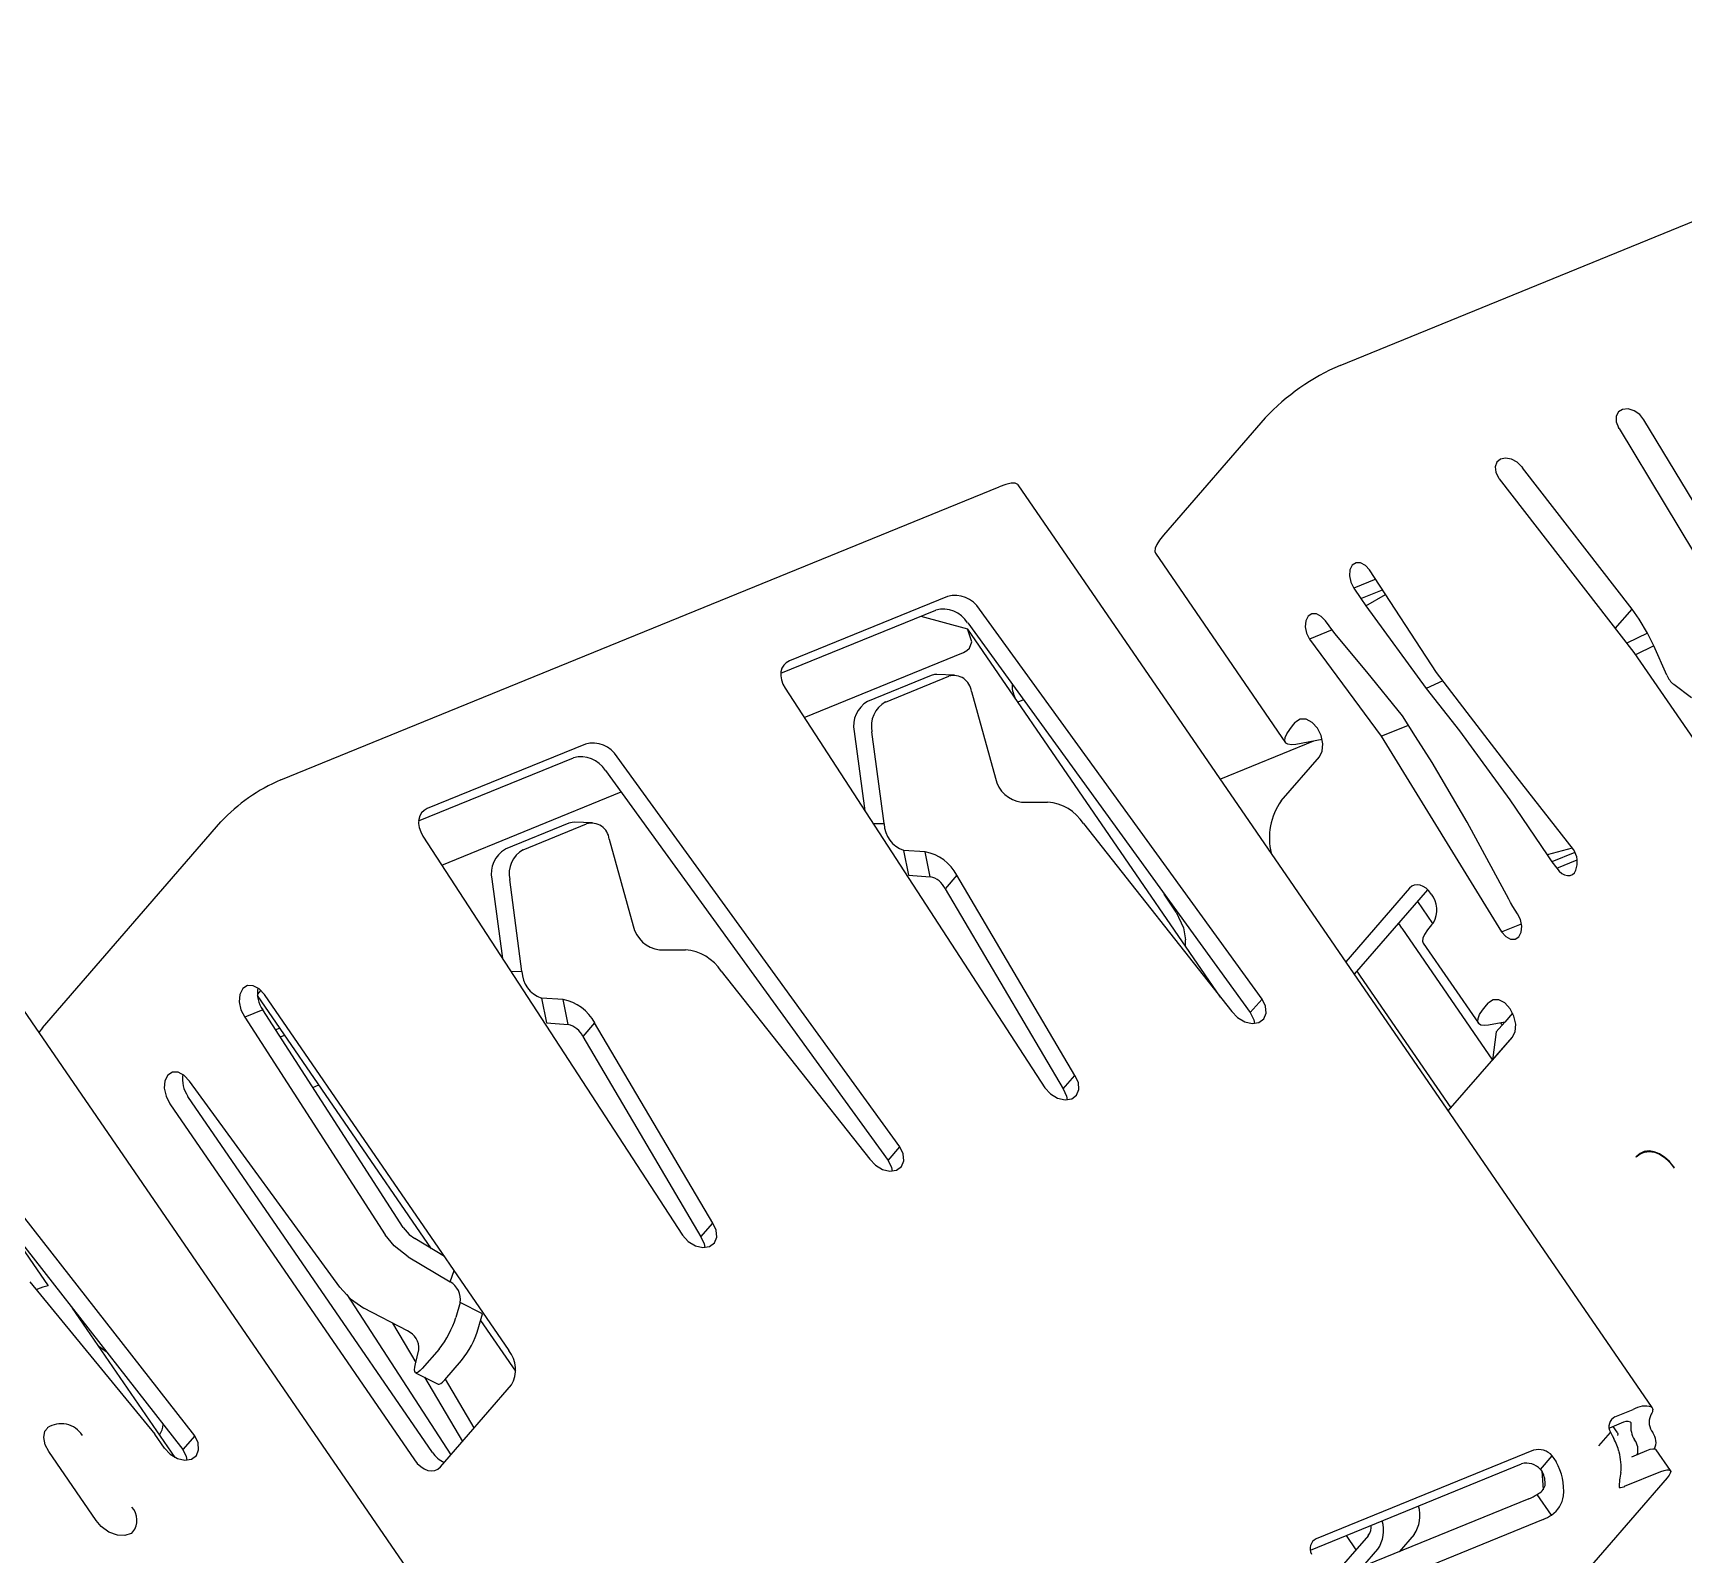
# Model space of a CAD drawing. Header units: millimetres. Extents: x 2 to 1109, y 2 to 430.
# Drawn here: x 230.26 to 249.37, y 91.55 to 109.17 of the extents above; entities that cross this region are included whole.
import ezdxf

# ---------------------------------------------------------------- set-up
doc = ezdxf.new("R2010")
doc.units = ezdxf.units.MM
doc.header["$LTSCALE"] = 0.5
doc.layers.add('几何体', color=7, linetype='Continuous')

msp = doc.modelspace()

# ---------------------------------------------------------------- linework, layer by layer
at = {"layer": '几何体'}
for p, q in [((245.399, 105.318), (254.838, 109.167)), ((244.532, 104.709), (243.356, 103.352)), ((248.631, 104.587), (248.624, 104.598)), ((248.631, 104.587), (249.672, 102.859)), ((250.201, 102.563), (248.919, 104.688)), ((247.505, 104.142), (247.513, 104.131)), ((247.242, 104.004), (248.802, 101.992)), ((248.781, 102.496), (247.513, 104.131)), ((233.132, 100.517), (241.451, 103.91)), ((249.013, 93.247), (241.672, 103.934)), ((243.262, 103.141), (244.769, 100.948)), ((245.812, 102.84), (245.559, 102.737)), ((246.516, 101.761), (245.742, 102.948)), ((240.855, 102.642), (239.023, 101.895)), ((245.559, 102.737), (245.638, 102.616)), ((245.638, 102.616), (245.891, 102.719)), ((245.638, 102.616), (245.696, 102.534)), ((245.696, 102.534), (245.926, 102.665)), ((238.922, 101.752), (240.718, 102.484)), ((244.497, 97.979), (241.224, 102.495)), ((245.696, 102.534), (246.395, 101.575)), ((248.586, 102.271), (248.781, 102.496)), ((240.545, 102.414), (241.086, 102.266)), ((241.087, 102.337), (244.36, 97.821)), ((244.016, 98.002), (241.089, 102.263)), ((245.307, 102.253), (245.047, 102.147)), ((245.315, 102.243), (245.23, 102.358)), ((245.047, 102.147), (245.876, 101.023)), ((248.958, 102.217), (248.719, 102.1)), ((249.033, 102.071), (248.82, 101.967)), ((249.033, 102.071), (248.958, 102.217)), ((249.184, 101.728), (249.033, 102.071)), ((239.192, 101.241), (241.037, 101.994)), ((248.802, 101.992), (249.572, 100.872)), ((240.663, 101.725), (239.927, 101.425)), ((240.134, 101.419), (240.869, 101.719)), ((240.936, 101.731), (240.729, 101.737)), ((246.59, 101.665), (246.395, 101.575)), ((246.91, 101.247), (246.516, 101.761)), ((238.973, 101.578), (241.98, 96.952)), ((241.131, 101.542), (241.409, 100.535)), ((246.395, 101.575), (246.783, 101.084)), ((249.264, 101.624), (249.47, 101.47)), ((241.734, 101.445), (241.669, 101.418)), ((244.862, 101.159), (244.885, 101.185)), ((245.876, 101.023), (246.191, 101.151)), ((236.66, 100.931), (234.828, 100.185)), ((239.772, 101.078), (239.894, 100.16)), ((240.12, 100.01), (239.978, 101.072)), ((245.092, 100.965), (244.013, 100.525)), ((245.194, 100.983), (244.887, 100.928)), ((245.876, 101.023), (247.27, 98.756)), ((234.727, 100.041), (236.523, 100.773)), ((240.302, 96.268), (237.029, 100.785)), ((244.717, 100.273), (245.16, 100.784)), ((236.892, 100.627), (240.165, 96.11)), ((234.997, 99.531), (237.073, 100.377)), ((241.712, 100.258), (242.013, 100.26)), ((230.373, 97.647), (232.438, 100.03)), ((236.468, 100.014), (235.732, 99.714)), ((235.939, 99.708), (236.674, 100.008)), ((236.741, 100.021), (236.534, 100.026)), ((239.99, 100.013), (240.12, 100.01)), ((242.427, 100.011), (244.147, 97.836)), ((234.778, 99.867), (237.785, 95.242)), ((236.936, 99.832), (237.214, 98.825)), ((240.345, 99.701), (240.403, 99.413)), ((240.596, 99.682), (240.345, 99.701)), ((240.654, 99.395), (240.596, 99.682)), ((248.089, 99.727), (247.796, 99.648)), ((248.119, 99.677), (247.852, 99.569)), ((247.852, 99.569), (247.91, 99.494)), ((247.91, 99.494), (248.145, 99.59)), ((235.577, 99.367), (235.699, 98.45)), ((240.403, 99.413), (240.654, 99.395)), ((240.962, 99.414), (240.825, 99.256)), ((242.329, 97.095), (240.962, 99.414)), ((235.925, 98.299), (235.783, 99.362)), ((240.825, 99.256), (242.192, 96.937)), ((243.501, 98.983), (243.364, 99.194)), ((246.205, 99.263), (245.466, 98.411)), ((245.566, 98.265), (246.414, 99.245)), ((246.295, 99.107), (246.47, 98.852)), ((247.453, 98.967), (247.402, 99.049)), ((238.156, 86.2), (229.413, 98.929)), ((246.115, 98.798), (247.164, 97.271)), ((246.457, 98.837), (246.48, 98.863)), ((247.27, 98.756), (247.5, 98.85)), ((243.611, 98.591), (243.61, 98.664)), ((246.363, 98.626), (247.001, 97.698)), ((237.517, 98.547), (237.818, 98.549)), ((235.795, 98.303), (235.925, 98.299)), ((238.232, 98.301), (239.952, 96.125)), ((245.636, 98.245), (245.597, 98.302)), ((246.685, 96.718), (245.636, 98.245)), ((232.9, 98.082), (232.861, 98.036)), ((235.775, 93.908), (232.943, 98.03)), ((232.925, 97.852), (232.715, 97.767)), ((234.878, 95.086), (232.862, 98.021)), ((234.551, 95.334), (232.925, 97.852)), ((236.15, 97.99), (236.208, 97.703)), ((236.401, 97.972), (236.15, 97.99)), ((236.459, 97.684), (236.401, 97.972)), ((244.36, 97.821), (244.497, 97.979)), ((247.095, 97.909), (247.117, 97.935)), ((230.373, 97.647), (230.33, 97.593)), ((232.715, 97.767), (234.342, 95.248)), ((236.208, 97.703), (236.459, 97.684)), ((236.767, 97.703), (236.63, 97.545)), ((238.134, 95.384), (236.767, 97.703)), ((247.309, 97.712), (247.12, 97.678)), ((247.309, 97.712), (247.209, 97.597)), ((247.259, 97.703), (247.278, 97.676)), ((247.398, 97.815), (247.309, 97.712)), ((233.122, 97.642), (233.073, 97.622)), ((233.126, 97.541), (233.177, 97.562)), ((236.63, 97.545), (237.997, 95.226)), ((246.653, 96.682), (247.392, 97.534)), ((247.209, 97.597), (247.164, 97.271)), ((247.164, 97.271), (247.396, 97.539)), ((228.461, 97.289), (231.998, 92.762)), ((232.135, 92.92), (228.598, 97.447)), ((242.192, 96.937), (242.329, 97.095)), ((233.817, 94.643), (232.075, 97.029)), ((233.503, 96.956), (233.574, 96.985)), ((231.847, 96.765), (234.679, 92.643)), ((234.888, 92.728), (232.056, 96.851)), ((240.165, 96.11), (240.302, 96.268)), ((248.827, 96.147), (248.83, 96.151)), ((248.941, 96.215), (248.9, 96.199)), ((249.271, 96.021), (249.263, 96.033)), ((237.997, 95.226), (238.134, 95.384)), ((229.998, 95.298), (230.438, 94.658)), ((235.028, 94.996), (234.683, 95.204)), ((234.609, 94.994), (235.093, 94.703)), ((235.093, 94.703), (235.139, 94.834)), ((230.225, 94.703), (231.675, 92.938)), ((230.313, 94.617), (230.3, 94.612)), ((231.907, 92.67), (230.719, 94.399)), ((233.897, 94.555), (235.102, 92.701)), ((234.599, 94.134), (234.094, 94.4)), ((235.209, 94.464), (235.158, 94.291)), ((235.469, 94.332), (235.209, 94.464)), ((234.427, 94.224), (234.695, 93.769)), ((235.419, 94.158), (235.469, 94.332)), ((235.853, 93.667), (235.447, 94.257)), ((231.111, 93.891), (231.024, 93.955)), ((234.691, 93.752), (234.732, 93.915)), ((234.965, 93.924), (234.771, 93.701)), ((234.694, 93.651), (234.954, 93.518)), ((235.031, 93.568), (235.225, 93.792)), ((234.795, 93.599), (235.235, 92.854)), ((234.981, 92.561), (235.803, 93.509)), ((235.372, 93.012), (235.039, 93.577)), ((248.655, 93.065), (248.52, 93.01)), ((248.583, 93.138), (248.793, 93.223)), ((231.785, 92.778), (231.675, 92.938)), ((232.135, 92.92), (231.998, 92.762)), ((248.526, 92.958), (248.393, 92.804)), ((248.608, 92.962), (248.564, 93.028)), ((230.995, 91.938), (230.445, 92.738)), ((247.639, 92.753), (245.122, 91.726)), ((247.72, 92.53), (247.857, 92.688)), ((248.95, 92.746), (248.773, 92.674)), ((249.225, 92.518), (249.06, 92.758)), ((245.056, 91.597), (247.502, 92.595)), ((247.735, 92.514), (247.75, 92.296)), ((248.695, 92.335), (249.115, 92.506)), ((249.188, 92.433), (247.84, 90.878)), ((247.587, 92.19), (245.19, 91.213)), ((247.848, 92.001), (247.683, 92.242)), ((247.752, 91.95), (245.235, 90.924)), ((245.727, 91.766), (245.278, 91.249)), ((245.469, 91.766), (245.583, 91.6)), ((246.256, 91.777), (246.083, 91.577)), ((245.663, 91.406), (245.837, 91.606))]:
    msp.add_line(p, q, dxfattribs=at)
at = {"layer": '几何体', "flags": 128}
for points in [[(248.919, 104.688), (248.87, 104.748), (248.805, 104.792), (248.736, 104.813), (248.672, 104.808), (248.623, 104.778), (248.596, 104.728), (248.597, 104.665), (248.624, 104.598)], [(247.505, 104.142), (247.45, 104.195), (247.385, 104.231), (247.317, 104.244), (247.258, 104.232), (247.215, 104.197), (247.196, 104.144), (247.202, 104.081), (247.233, 104.017)], [(241.672, 103.934), (241.668, 103.939), (241.638, 103.952), (241.591, 103.952), (241.528, 103.938), (241.451, 103.91)], [(243.356, 103.352), (243.31, 103.294), (243.277, 103.243), (243.258, 103.199), (243.254, 103.164), (243.262, 103.141)], [(245.742, 102.948), (245.693, 103.001), (245.637, 103.03), (245.584, 103.031), (245.54, 103.003), (245.514, 102.95), (245.508, 102.881), (245.524, 102.806), (245.559, 102.737)], [(245.23, 102.358), (245.181, 102.411), (245.125, 102.44), (245.072, 102.44), (245.029, 102.412), (245.002, 102.36), (244.996, 102.291), (245.012, 102.216), (245.047, 102.147)], [(248.958, 102.217), (248.865, 102.378), (248.781, 102.496)], [(241.037, 101.994), (241.078, 102.016), (241.108, 102.043), (241.135, 102.114), (241.086, 102.266)], [(245.377, 102.165), (245.341, 102.208), (245.315, 102.243)], [(246.121, 101.259), (245.711, 101.77), (245.377, 102.165)], [(239.023, 101.895), (238.986, 101.874), (238.956, 101.846), (238.935, 101.81), (238.924, 101.768), (238.922, 101.723), (238.929, 101.674), (238.947, 101.625), (238.973, 101.578)], [(240.729, 101.737), (240.702, 101.736), (240.663, 101.725)], [(244.887, 100.928), (244.835, 100.923), (244.796, 100.929), (244.771, 100.944), (244.761, 100.97), (244.765, 101.006), (244.783, 101.049), (244.816, 101.101), (244.862, 101.159)], [(245.16, 100.784), (245.193, 100.85), (245.2, 100.936), (245.18, 101.03), (245.137, 101.116), (245.075, 101.183), (245.006, 101.219), (244.939, 101.22), (244.885, 101.185)], [(246.465, 100.717), (246.274, 101.021), (246.121, 101.259)], [(246.783, 101.084), (247.367, 100.285), (247.796, 99.648)], [(248.103, 99.709), (247.436, 100.564), (246.91, 101.247)], [(247.353, 99.137), (246.872, 100.027), (246.465, 100.717)], [(234.828, 100.185), (234.791, 100.164), (234.762, 100.135), (234.741, 100.099), (234.729, 100.058), (234.727, 100.012), (234.735, 99.964), (234.752, 99.915), (234.778, 99.867)], [(236.534, 100.026), (236.507, 100.025), (236.468, 100.014)], [(247.796, 99.648), (247.827, 99.603), (247.852, 99.569)], [(247.91, 99.494), (247.937, 99.461), (247.967, 99.434), (248, 99.417), (248.032, 99.408), (248.063, 99.41), (248.09, 99.421), (248.113, 99.442), (248.13, 99.471)], [(246.456, 99.195), (246.427, 99.232), (246.395, 99.262), (246.361, 99.284), (246.326, 99.298), (246.291, 99.303), (246.259, 99.299), (246.23, 99.285), (246.205, 99.263)], [(243.501, 98.983), (243.586, 98.805), (243.61, 98.664)], [(247.402, 99.049), (247.374, 99.098), (247.353, 99.137)], [(246.115, 98.798), (246.09, 98.837), (246.078, 98.856)], [(246.457, 98.837), (246.411, 98.779), (246.378, 98.728), (246.359, 98.684), (246.355, 98.649), (246.363, 98.626)], [(247.27, 98.756), (247.319, 98.703), (247.374, 98.674), (247.428, 98.673), (247.471, 98.701), (247.498, 98.754), (247.504, 98.823), (247.488, 98.898), (247.453, 98.967)], [(232.943, 98.03), (232.882, 98.097), (232.813, 98.133), (232.746, 98.134), (232.692, 98.099), (232.658, 98.033), (232.651, 97.947), (232.671, 97.853), (232.715, 97.767)], [(244.147, 97.836), (244.213, 97.765), (244.296, 97.716), (244.382, 97.695), (244.459, 97.707), (244.516, 97.75), (244.543, 97.816), (244.536, 97.897), (244.497, 97.979)], [(247.12, 97.678), (247.068, 97.673), (247.029, 97.678), (247.004, 97.694), (246.993, 97.72), (246.997, 97.755), (247.016, 97.799), (247.049, 97.851), (247.095, 97.909)], [(247.392, 97.534), (247.426, 97.6), (247.433, 97.686), (247.413, 97.78), (247.369, 97.866), (247.308, 97.933), (247.238, 97.969), (247.172, 97.97), (247.117, 97.935)], [(244.36, 97.821), (244.399, 97.739), (244.407, 97.695)], [(232.075, 97.029), (232.014, 97.095), (231.944, 97.132), (231.878, 97.132), (231.823, 97.097), (231.79, 97.032), (231.783, 96.945), (231.803, 96.852), (231.847, 96.765)], [(241.98, 96.952), (242.046, 96.881), (242.128, 96.832), (242.215, 96.811), (242.292, 96.823), (242.348, 96.866), (242.375, 96.932), (242.369, 97.013), (242.329, 97.095)], [(242.192, 96.937), (242.232, 96.855), (242.239, 96.812)], [(239.952, 96.125), (240.018, 96.054), (240.101, 96.005), (240.187, 95.985), (240.264, 95.997), (240.321, 96.039), (240.348, 96.106), (240.341, 96.186), (240.302, 96.268)], [(249.263, 96.033), (249.213, 96.096), (249.158, 96.148), (249.099, 96.186), (249.038, 96.21), (248.979, 96.219), (248.923, 96.211), (248.873, 96.188), (248.83, 96.151)], [(248.83, 96.151), (248.874, 96.186), (248.924, 96.207), (248.98, 96.213), (249.039, 96.204), (249.098, 96.181), (249.157, 96.144), (249.212, 96.094), (249.263, 96.033)], [(240.165, 96.11), (240.204, 96.028), (240.212, 95.985)], [(237.785, 95.242), (237.851, 95.17), (237.933, 95.121), (238.02, 95.101), (238.097, 95.113), (238.154, 95.155), (238.18, 95.222), (238.174, 95.302), (238.134, 95.384)], [(234.609, 94.994), (234.445, 95.122), (234.342, 95.248)], [(234.551, 95.334), (234.618, 95.253), (234.683, 95.204)], [(237.997, 95.226), (238.037, 95.144), (238.044, 95.101)], [(233.817, 94.643), (233.941, 94.506), (234.094, 94.4)], [(234.771, 93.701), (234.746, 93.675), (234.724, 93.658), (234.706, 93.65), (234.692, 93.652), (234.684, 93.664), (234.681, 93.685), (234.683, 93.714), (234.691, 93.752)], [(234.954, 93.518), (234.966, 93.517), (234.984, 93.525), (235.006, 93.542), (235.031, 93.568)], [(249.009, 93.252), (249.015, 93.244), (249.018, 93.235), (249.02, 93.224), (249.019, 93.212), (249.016, 93.199), (249.01, 93.184), (249.003, 93.169), (248.993, 93.152)], [(230.445, 92.738), (230.405, 92.814), (230.387, 92.901), (230.401, 92.974), (230.43, 93.008)], [(231.785, 92.778), (231.851, 92.707), (231.934, 92.657), (232.02, 92.637), (232.097, 92.649), (232.154, 92.691), (232.181, 92.758), (232.174, 92.838), (232.135, 92.92)], [(248.53, 92.963), (248.551, 92.922), (248.569, 92.889)], [(248.608, 92.962), (248.615, 92.941), (248.613, 92.923)], [(231.998, 92.762), (232.037, 92.68), (232.045, 92.637)], [(247.904, 92.619), (247.88, 92.659), (247.857, 92.688)], [(249.06, 92.758), (249.058, 92.76), (249.043, 92.767), (249.02, 92.767), (248.988, 92.76), (248.95, 92.746)], [(234.679, 92.643), (234.713, 92.599), (234.752, 92.563), (234.793, 92.536), (234.835, 92.519), (234.877, 92.513), (234.916, 92.518), (234.951, 92.534), (234.981, 92.561)], [(247.72, 92.53), (247.733, 92.515), (247.741, 92.503)], [(249.115, 92.506), (249.153, 92.52), (249.185, 92.527), (249.208, 92.527), (249.223, 92.52), (249.228, 92.507), (249.224, 92.487), (249.21, 92.463), (249.188, 92.433)], [(231.417, 91.81), (231.399, 91.79), (231.327, 91.764), (231.241, 91.768), (231.142, 91.805), (231.052, 91.87), (230.995, 91.938)], [(231.393, 91.788), (231.409, 91.797), (231.418, 91.81)]]:
    msp.add_lwpolyline(points, dxfattribs=at)
at = {"layer": '几何体'}
for centre, radius, start, end in [((246.447, 102.905), 2.631, 113.4745, 136.7068), ((247.447, 104.164), 0.26, 214.4953, 217.8065), ((240.938, 102.314), 0.338, 32.3646, 104.2926), ((240.801, 102.156), 0.338, 32.3646, 104.2926), ((240.925, 101.519), 0.207, 6.3939, 105.6516), ((249.426, 101.831), 0.263, 202.986, 231.8647), ((241.951, 101.621), 0.351, 178.5736, 205.1452), ((240.09, 101.144), 0.325, 119.9635, 191.6674), ((240.296, 101.138), 0.325, 119.9635, 191.6674), ((236.743, 100.604), 0.338, 32.3646, 104.2926), ((236.606, 100.446), 0.338, 32.3646, 104.2926), ((233.97, 98.587), 2.105, 113.4745, 136.7068), ((241.759, 100.614), 0.359, 192.6932, 262.4601), ((241.97, 99.719), 0.543, 32.5666, 85.4318), ((245.326, 99.845), 0.745, 144.8758, 193.7947), ((236.73, 99.809), 0.207, 6.3939, 105.6516), ((240.45, 100.014), 0.33, 180.7183, 251.4891), ((235.895, 99.433), 0.325, 119.9635, 191.6674), ((236.101, 99.427), 0.325, 119.9635, 191.6674), ((240.498, 99.165), 0.527, 28.2056, 79.2892), ((247.888, 99.564), 0.259, 338.9809, 34.1069), ((240.606, 99.162), 0.238, 23.2945, 78.4512), ((246.229, 99.012), 0.292, 329.2256, 38.7838), ((237.564, 98.904), 0.359, 192.6932, 262.4601), ((237.775, 98.008), 0.543, 32.5666, 85.4318), ((236.255, 98.303), 0.33, 180.7183, 251.4891), ((233.205, 98.052), 0.344, 170.4584, 215.4124), ((236.303, 97.454), 0.527, 28.2056, 79.2892), ((236.4, 97.436), 0.255, 25.2525, 76.4932), ((232.337, 97.05), 0.344, 170.4584, 215.4124), ((230.603, 93.932), 0.744, 102.7734, 112.9366), ((234.984, 94.502), 0.228, 350.4632, 61.4598), ((234.099, 94.617), 1.109, 321.3717, 342.929), ((234.515, 93.933), 0.218, 355.272, 67.2615), ((234.359, 94.484), 1.109, 321.3717, 342.929), ((235.502, 93.688), 0.35, 329.2256, 38.7838), ((248.93, 93.013), 0.251, 71.7519, 123.1712), ((230.588, 92.768), 0.292, 32.6036, 123.3648), ((248.638, 93.026), 0.125, 116.0434, 210.1269), ((248.724, 92.96), 0.126, 71.7519, 123.1712), ((248.748, 93.065), 0.0215, 347.0516, 41.8752), ((249.048, 93.024), 0.282, 172.6876, 212.5644), ((249.172, 93.078), 0.193, 157.6239, 218.3981), ((231.541, 93.07), 0.231, 323.2446, 355.3774), ((247.898, 92.534), 0.759, 15.162, 27.9042), ((248.658, 92.757), 0.191, 343.1716, 37.0337), ((248.878, 92.846), 0.181, 334.095, 38.1348), ((235.148, 92.893), 0.307, 212.4655, 246.4291), ((247.696, 92.547), 0.214, 41.3059, 105.5361), ((248.013, 92.559), 0.641, 354.3293, 15.7003), ((247.559, 92.389), 0.214, 41.3061, 105.534), ((247.497, 92.37), 0.278, 355.0705, 28.6356), ((247.293, 92.285), 0.696, 355.0706, 28.6374), ((249.424, 92.323), 0.792, 167.3575, 180.1065), ((247.617, 92.392), 0.164, 293.6601, 343.6553), ((248.638, 92.449), 0.128, 267.4596, 296.8582), ((245.935, 91.996), 0.389, 325.7291, 16.6043), ((247.344, 92.759), 0.618, 293.0669, 303.1998), ((247.663, 92.272), 0.328, 304.424, 351.8138), ((231.244, 91.944), 0.223, 321.8019, 42.5619), ((245.515, 91.825), 0.389, 325.7291, 16.6043), ((247.509, 92.519), 0.618, 293.0669, 303.1998), ((245.177, 91.614), 0.125, 116.0835, 210.3259), ((245.594, 91.866), 0.166, 322.9593, 6.081)]:
    msp.add_arc(centre, radius, start, end, dxfattribs=at)

doc.saveas('drawing.dxf')
